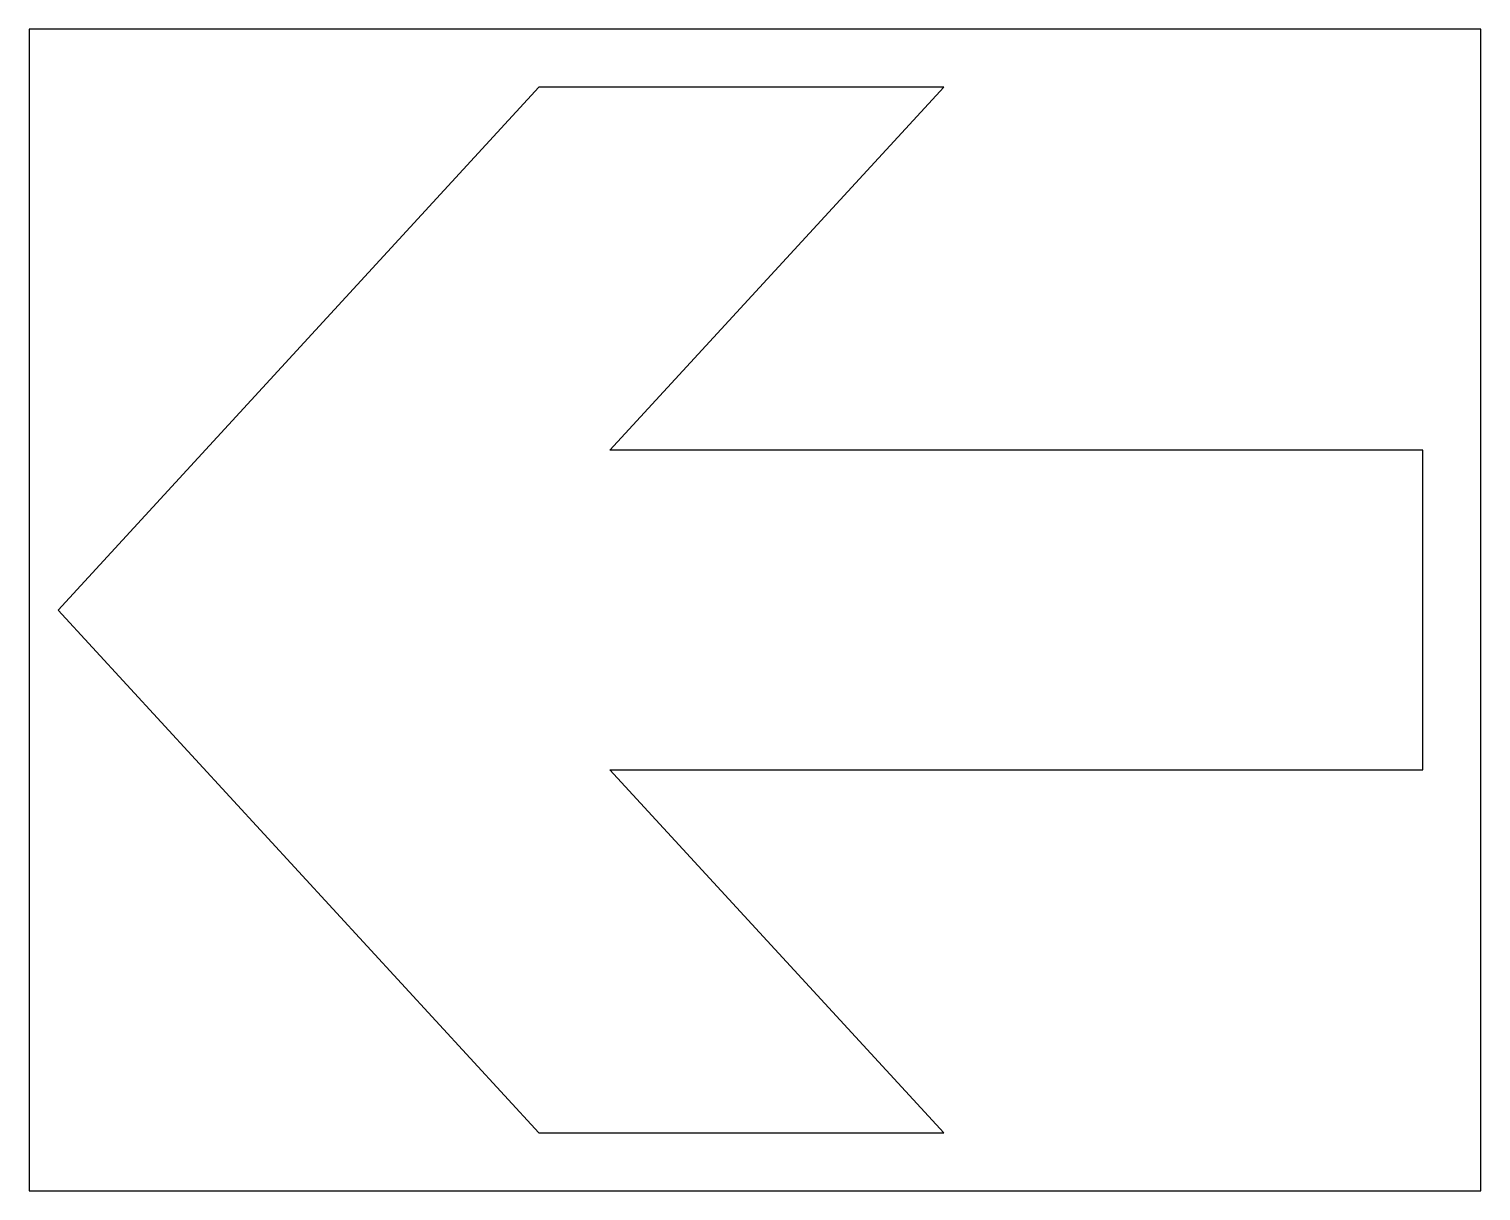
# Model space of a CAD drawing. Extents: x 82 to 97, y 74 to 86.
import ezdxf

# ---------------------------------------------------------------- set-up
doc = ezdxf.new("R2010")
doc.units = 0
doc.layers.add('VEILIG', color=7, linetype='CONTINUOUS')

msp = doc.modelspace()

# ---------------------------------------------------------------- linework, layer by layer
at = {"layer": 'VEILIG', "color": 0}
for p, q in [((97, 86), (82, 86)), ((82, 86), (82, 74)), ((97, 74), (97, 86)), ((82, 74), (97, 74))]:
    msp.add_line(p, q, dxfattribs=at)
msp.add_lwpolyline([(82.3, 80), (87.268, 74.6), (91.45, 74.6), (88, 78.35), (96.4, 78.35), (96.4, 81.65), (88, 81.65), (91.45, 85.4), (87.268, 85.4)], close=True, dxfattribs=at)

doc.saveas('drawing.dxf')
